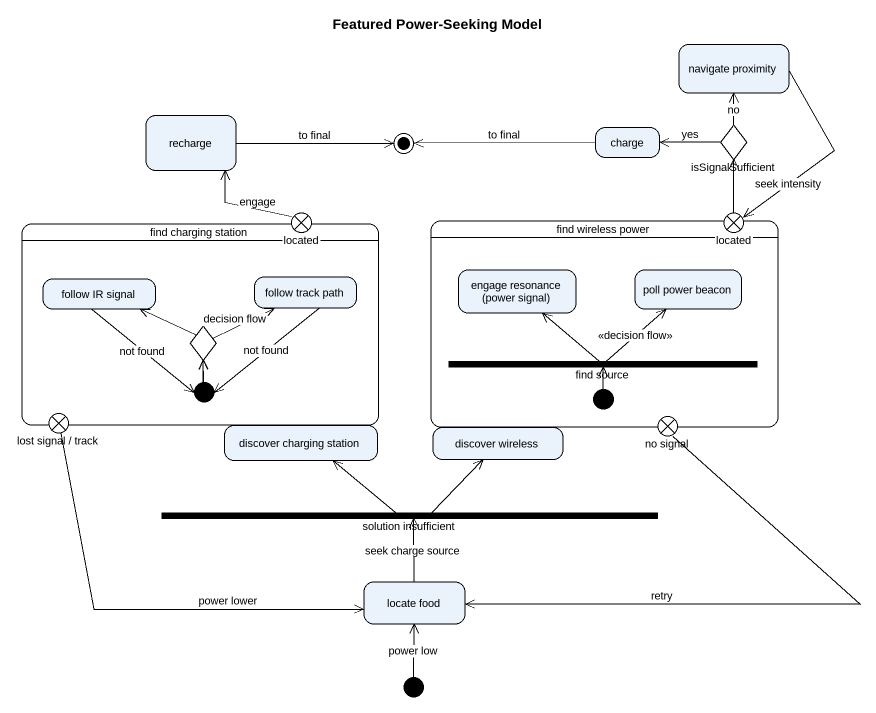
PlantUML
@startuml
title Featured Power-Seeking Model
hide empty description
state "navigate proximity" as navigate_proximity
state recharge
state charge
state isSignalSufficient <<choice>>
state "find charging station" as find_charging_station {
  state "follow IR signal" as follow_IR_signal
  state "follow track path" as follow_track_path
  state choice1 <<choice>>
  state initial1 <<start>>
}
state located <<choice>>
state "find wireless power" as find_wireless_power {
  state "engage resonance (power signal)" as engage_resonance_power
  state "poll power beacon" as poll_power_beacon
  state "find source" as find_source <<fork>>
  [*] -up-> find_source
}
state "located" as located_2 <<choice>>
state "lost signal / track" as lost_signal_track <<choice>>
state "discover charging station" as discover_charging_station
state "discover wireless" as discover_wireless
state "no signal" as no_signal <<choice>>
state "solution insufficient" as solution_insufficient <<fork>>
state "locate food" as locate_food
[*] -up-> locate_food : power low
navigate_proximity --> located_2 : seek intensity
isSignalSufficient -up-> navigate_proximity : no
isSignalSufficient -left-> charge : yes
located -up-> recharge : engage
located_2 -up-> isSignalSufficient
follow_IR_signal --> initial1 : not found
follow_track_path --> initial1 : not found
choice1 -left-> follow_IR_signal
choice1 -right-> follow_track_path : decision flow
find_source -up-> engage_resonance_power
find_source -up-> poll_power_beacon : <<decision flow>>
initial1 -up-> choice1
initial1 -up-> choice1
lost_signal_track -right-> locate_food : power lower
no_signal --> locate_food : retry
solution_insufficient -up-> discover_charging_station
solution_insufficient -up-> discover_wireless
locate_food -up-> solution_insufficient : seek charge source
recharge -right-> [*] : to final
charge -left-> [*] : to final
@enduml
